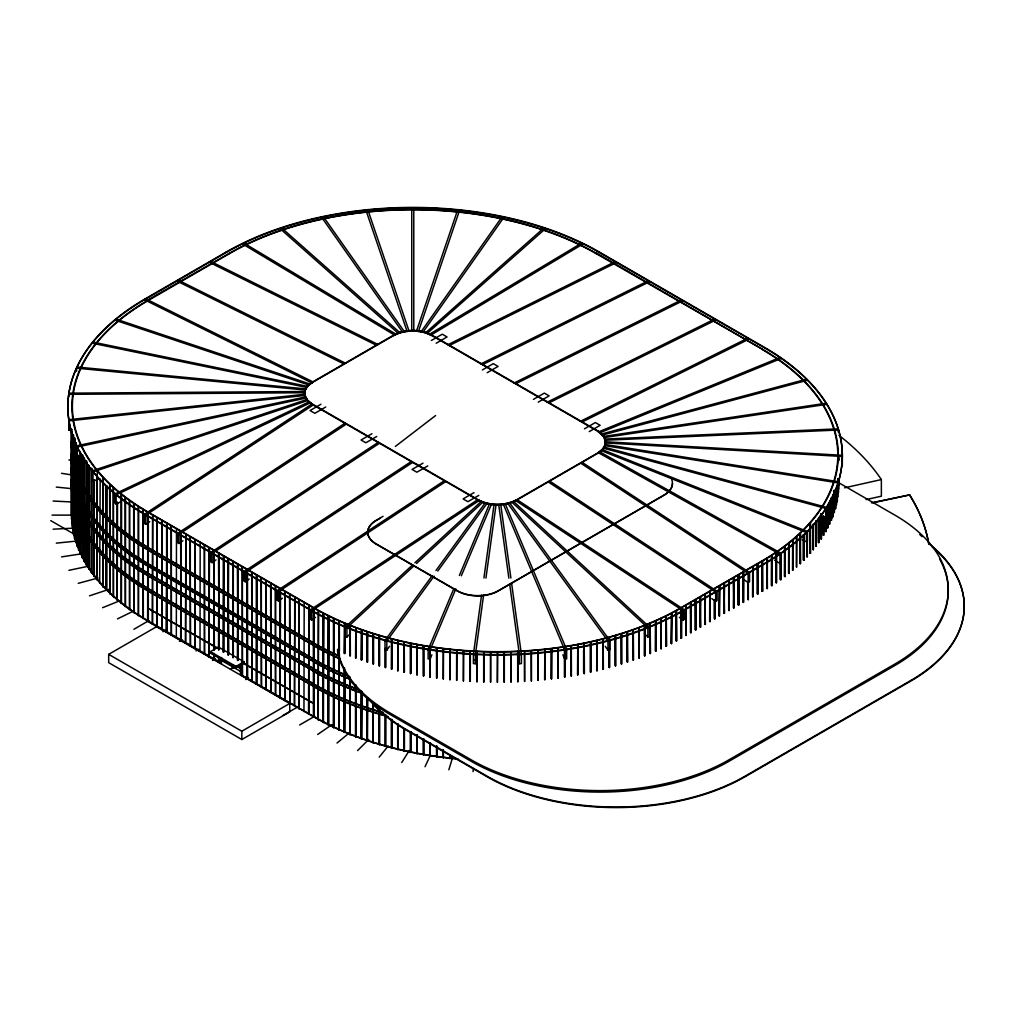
<?xml version="1.0" encoding="UTF-8"?>
<svg xmlns="http://www.w3.org/2000/svg" width="1015" height="1015" viewBox="0 0 1015 1015"><rect width="100%" height="100%" fill="white"/><g stroke="black" fill="none" stroke-linecap="round" stroke-linejoin="round"><path stroke-width="1.5" d="M490.486 651.896L490.473 682.181M304.538 393.503L304.665 391.511L68.944 393.16L68.766 394.328L304.551 392.729L304.728 391.549M605.511 443.898L604.471 437.351L597.695 430.829L431.946 335.14C420.248 328.962 405.302 328.962 393.604 335.14L310.692 383.112L306.606 387.045L304.665 391.968M483.698 651.731L483.66 682.029M481.554 595.145L473.396 654.383L473.396 663.607L475.426 663.709L476.454 655.88M476.91 651.478L476.86 681.763M483.927 578.004L494.026 504.734L496.043 504.848L485.944 578.106M475.426 663.709L475.426 654.485L483.584 595.247M473.028 771.616L473.498 768.52M470.135 651.11L470.072 681.408M463.386 650.653L463.309 680.938M605.511 443.428L603.57 448.351L599.484 452.297L515.848 500.674L683.209 610.814L683.209 620.038L684.656 619.213L684.656 609.99L517.295 499.849M456.661 650.082L456.572 680.367M448.846 769.789L452.538 757.672M838.491 490.968L838.136 492.123L833.467 491.247M449.848 679.707L449.95 649.422L450.178 679.403M450.178 758.256L450.178 755.097M443.289 648.648L443.174 678.933M443.174 757.786L443.174 749.895M431.87 654.802L430.106 659.204L428.14 658.9L428.14 649.676L453.87 588.56M436.526 678.071L436.653 647.786L436.881 677.779M436.881 756.632L436.881 747.167M459.376 575.467L489.395 504.163L491.361 504.468L461.343 575.771M455.837 588.865L430.106 649.968L428.14 649.676M305.058 390.445L307.735 386.119L312.48 382.439A27.113 15.656 0 0 0 312.48 404.579L307.735 400.887L305.198 396.992L76.582 445.864L77.102 456.23L81.708 455.101M605.118 444.951L602.428 449.277L597.695 452.969L516.572 499.799C504.861 505.978 489.928 505.978 478.23 499.799L312.48 404.11L307.735 400.418L304.665 394.581M76.582 368.166L77.102 367.037L305.731 388.885L305.198 390.014L76.582 368.166L76.582 371.236M429.916 677.094L430.068 646.821L430.284 676.815M425.031 766.731L430.335 755.3M429.916 743.323L430.132 755.972L430.284 743.043M423.357 676.028L423.521 645.756L423.737 675.749M423.737 754.602L423.737 738.831M416.861 674.861L417.025 644.588L417.241 674.582M417.241 753.435L417.241 736.091M410.403 673.592L410.593 643.32L410.809 673.326M410.809 752.178L410.809 731.675M401.762 762.493L409.362 750.44M826.058 508.515L826.756 507.411L604.344 447.158L603.659 448.262L826.058 508.515L826.045 531.619M404.008 672.222L404.211 641.962L404.427 671.968M404.427 750.821L404.427 728.745M432.225 575.632L384.99 640.49L384.99 649.714L386.829 650.222L389.532 646.314M397.677 670.763L397.893 640.503L398.108 670.522M398.108 749.362L398.108 724.139M435.93 570.544L485.018 503.136L486.857 503.63L437.77 571.039M386.829 650.222L386.829 640.985L434.065 576.127M391.422 669.215L391.65 638.955L391.853 668.974M391.853 747.814L391.853 719.432M379.229 757.114L388.187 746.012M385.687 746.177L385.687 714.636M379.128 665.827L379.382 635.568L379.585 665.586M379.585 744.439L379.585 709.751M809.995 523.169L810.503 553.289M810.503 523.321L810.389 553.403M373.101 663.988L373.368 633.741L373.292 664.051M373.101 703.42L373.101 742.84L373.368 703.129M367.151 662.072L367.43 631.825L367.633 661.843M367.43 698.054L367.354 740.975L367.633 698.117M357.584 750.605L368.737 739.466M806.468 532.532L807.483 531.517L602.517 449.683L601.489 450.698L806.468 532.532L806.468 541.756L802.104 539.866M806.468 541.756L807.483 540.741L807.483 531.517M412.559 564.949L345.252 627.13L345.252 636.354L346.927 637.027L350.315 633.715M361.302 660.055L361.594 629.808L361.784 659.839M361.492 660.118L361.784 629.884M361.302 691.596L361.302 738.907L361.784 691.38M799.922 563.528L800.036 533.446L800.518 563.579M800.404 563.693L800.518 533.624M414.869 562.805L481.009 501.676L482.683 502.362L416.543 563.477M346.927 637.027L346.927 627.803L414.222 565.621M355.542 657.948L355.846 627.714L356.037 657.745M355.719 658.024L356.037 627.79M356.037 686.14L355.719 736.877L355.846 686.064M796.407 536.77L796.293 566.839M349.87 655.766L350.188 625.532L350.378 655.576M350.061 655.842L350.378 625.608M350.378 679.225L350.061 734.682L350.188 679.149A259.738 149.954 0 0 1 313.737 661.539L148 565.85A259.738 149.954 0 0 1 71.976 462.916M792.639 540.031L792.512 570.1M337.018 743.043L349.135 733.046M344.313 653.495L344.821 623.35L344.821 653.305M344.821 670.649L344.491 732.424L344.643 670.572M788.579 573.31L788.718 543.241L788.718 573.209M789.175 573.399L789.175 543.431L789.036 573.5M395.355 446.435L435.6 415.541M339.378 654.117L339.023 730.064L339.188 620.914L339.378 650.958M339.023 730.064L339.378 621.002M338.845 729.988L339.188 654.028M784.506 576.457L784.646 546.387L785.09 576.545M784.963 576.66L785.09 546.59M333.504 618.744L333.681 727.628L334.036 618.566M333.504 727.552L333.859 618.49M477.507 499.849L310.146 609.99L310.146 619.213L311.58 620.038L311.58 610.814L478.94 500.674L311.757 404.16L144.396 514.301L144.396 523.524L145.843 524.349L149.725 521.634M344.91 423.293L177.549 533.433L177.549 542.657L178.983 543.494L182.878 540.767M378.062 442.439L210.701 552.579L210.701 561.803L212.135 562.627L216.03 559.912M411.202 461.571L243.841 571.711L243.841 580.935L245.287 581.773L249.183 579.045M444.354 480.717L276.993 590.844L276.993 600.081L278.44 600.905L282.322 598.178M311.58 620.038L315.475 617.323M317.67 734.467L332.019 724.596M779.951 554.228L781.258 553.327L599.941 451.98L598.634 452.868L779.951 554.228L779.951 563.452L774.534 560.217M779.951 563.452L781.258 562.551L781.258 553.327M328.264 616.219L328.264 725.027L328.797 616.054M776.094 552.49L776.094 582.458M313.204 404.985L145.843 515.125L145.843 524.349M346.343 424.13L178.983 534.271L178.983 543.494M379.496 443.263L212.135 553.403L212.135 562.627M412.648 462.409L245.287 572.536L245.287 581.773M445.801 481.541L278.44 591.682L278.44 600.905M323.138 613.631L323.316 722.528L323.684 613.466M323.138 722.439L323.519 613.39M771.463 585.503L771.616 555.446L772.034 585.63M771.882 585.718L772.034 555.662M318.139 610.954L318.304 719.851M318.139 719.762L318.697 610.802M766.845 588.383L766.997 558.326L767.416 588.522M767.251 588.611L767.416 558.555M596.439 253.433A259.738 149.954 0 0 0 229.111 253.433L147.518 300.085L148.317 300.453A259.282 149.7 0 0 0 148.317 512.144L147.683 512.613L147.683 621.421L147.911 512.283A259.738 149.954 0 0 1 148 300.262M148.317 300.453L229.441 253.61A259.282 149.7 0 0 1 596.11 253.61L596.757 253.154L762.252 349.16M605.638 442.362L603.57 436.374L597.695 431.286L431.946 335.597L425.564 332.857L543.799 227.994L545.562 228.578L427.214 333.402C416.353 329.748 403.792 330.103 393.604 335.597L311.757 382.845L144.396 299.742L226.244 252.481A263.798 152.301 0 0 1 599.307 252.481L765.056 348.183A263.798 152.301 0 0 1 765.056 563.566L683.209 610.814M320.943 404.236L310.032 410.542L314.828 413.308L325.726 407.015M431.375 340.482L442.286 334.189L447.069 336.955L436.171 343.248M152.25 624.06L152.656 515.024L152.656 623.832M156.982 517.98L157.147 626.889L157.147 518.081M162.121 520.492L161.88 629.617L162.286 520.581M167.018 528.041L166.46 632.269L166.853 523.22L166.853 632.028M171.192 526.189L171.357 635.086L171.357 526.278M176.331 637.496L176.483 528.777M71.469 441.246A260.183 150.22 0 0 0 147.683 547.466L313.737 642.977A259.738 149.954 0 0 0 339.061 655.817M71.469 443.644A260.183 150.22 0 0 0 147.683 549.864L313.737 645.375A259.738 149.954 0 0 0 340.431 658.811M180.67 640.465L181.063 531.429L181.063 640.237M180.822 531.746L180.822 640.554L180.67 531.657M185.796 534.156L185.555 643.294L185.961 534.245M190.135 537.125L190.541 645.705M371.959 433.697L361.048 440.003L365.844 442.768L376.755 436.463M482.391 369.942L493.303 363.636L498.099 366.415L487.187 372.708M71.596 452.753A260.183 150.22 0 0 0 147.683 563.63L313.737 659.141A259.738 149.954 0 0 0 348.805 676.091M71.697 453.603A260.183 150.22 0 0 0 147.683 566.027L148 565.85M194.867 539.853L195.032 648.763L195.032 539.955M200.006 651.173L200.171 542.454M71.469 467.002A260.183 150.22 0 0 0 147.683 573.221L313.737 668.733A259.738 149.954 0 0 0 358.523 689.426M71.469 469.399A260.183 150.22 0 0 0 147.683 575.619L313.737 671.131A259.738 149.954 0 0 0 362.761 693.334M204.345 545.321L204.497 654.231L204.497 545.423M209.077 548.062L209.242 656.959L209.242 548.151M71.532 479.105A260.183 150.22 0 0 0 147.683 588.434L313.737 683.932A259.738 149.954 0 0 0 383.429 712.644M213.81 650.146L214.216 550.561L214.216 649.917M213.81 550.79L214.368 650.006M71.697 478.395A260.183 150.22 0 0 0 147.683 590.832L313.737 686.33A259.738 149.954 0 0 0 386.499 715.892M218.555 649.727L218.948 553.302L218.948 649.486M218.555 553.53L219.113 649.587M223.287 652.15L223.681 556.03L223.846 652.023M228.02 654.891L228.426 558.77L228.426 654.662M228.02 558.999L228.578 654.751M232.917 657.72L233.31 561.587L233.31 657.492M237.497 660.359L237.891 564.239L237.891 660.131M237.497 564.467L238.056 660.219M147.518 621.332L221.283 663.455L221.6 657.53M133.929 629.262L148.977 620.571M242.23 567.195L242.382 676.104L242.382 567.284M422.989 463.157L412.077 469.45L416.873 472.216L427.772 465.923M533.421 399.403L544.332 393.097L549.128 395.863L538.216 402.168M247.368 678.515L247.368 569.707L247.52 678.604M289.579 594.536L289.77 711.858L241.836 739.529L108.681 662.655L108.681 654.345L156.614 626.674L289.77 703.547M251.695 572.663L251.86 681.573L251.86 572.752M256.44 575.404L256.592 684.3L256.592 575.492M162.819 631.723L165.559 630.137M261.172 578.131L261.565 686.711M265.905 580.872L266.07 689.769L266.07 580.961M383.048 516.331L376.21 520.289A28.928 16.697 0 0 0 376.21 543.9L457.321 590.73A28.928 16.697 0 0 0 498.225 590.73L663.975 495.041A28.928 16.697 0 0 0 671.828 479.816M380.308 518.183L376.21 520.555A28.928 16.697 0 0 0 376.21 544.18L457.321 591.009A28.928 16.697 0 0 0 498.225 591.009L663.975 495.32A28.928 16.697 0 0 0 672.45 483.508M270.637 583.6L270.802 692.509L271.195 583.46M179.389 641.29L182.129 639.716M275.382 586.34L275.534 695.237L275.534 586.429M280.115 589.068L280.267 697.977L280.267 589.157M284.847 591.808L285.24 700.388M289.744 594.625L290.138 703.205L241.836 731.231L241.836 739.529M195.971 650.856L198.699 649.283M474.005 492.618L463.094 498.911L467.89 501.676L478.801 495.383M584.45 428.85L595.348 422.557L600.144 425.323L589.233 431.616M294.718 597.036L294.477 706.174L294.883 597.137M299.057 600.005L299.057 708.813M210.41 651.643L218.403 647.037L243.968 661.793L243.968 663.264L235.975 667.883L210.41 653.114L210.41 651.643L235.975 666.411L243.968 661.793M209.077 656.87L209.483 547.834M303.954 711.642L304.183 602.504M212.541 660.435L215.282 658.849M308.522 714.281L308.928 605.245L308.928 714.053M458.095 759.03A259.738 149.954 0 0 1 313.737 716.831L313.66 607.972A259.738 149.954 0 0 0 681.052 608.023L762.252 561.143L762.658 591.339M762.1 349.071L596.11 253.61M313.419 717.11L313.419 608.302L314.054 607.833A259.282 149.7 0 0 0 680.735 607.833L681.534 608.213L681.534 638.169M230.481 669.215L235.962 666.056M232.143 667.426L233.59 668.251L235.023 667.426M240.454 664.482L240.454 674.518L314.054 716.653A259.282 149.7 0 0 0 456.61 758.636M245.693 679.568L248.421 677.995M147.683 547.466L313.737 642.977M147.683 549.864L313.737 645.375M256.44 684.212L256.833 575.175M147.683 563.63L313.737 659.141M147.683 566.027L313.737 661.539M147.683 573.221L313.737 668.733M147.683 575.619L313.737 671.131M280.115 697.876L280.508 588.84M147.683 588.434L313.737 683.932M147.683 590.832L313.737 686.33M283.109 715.385L298.156 706.694M299.679 724.951L314.726 716.26M681.141 607.972L681.052 637.991L681.534 608.213M686.153 605.549L686.153 635.504M690.517 632.523L690.517 602.555L691.075 632.662M695.288 629.769L695.288 599.802L695.846 629.909M700.071 597.048L700.629 627.156M704.841 624.263L704.841 594.295L705.4 624.39M710.005 591.77L710.005 621.738M719.546 586.264L719.546 616.13M723.923 613.149L723.923 583.27L724.482 613.288M728.694 610.383L728.694 580.517L729.252 610.523M733.464 607.731L733.464 577.763L734.023 607.871M738.235 604.978L738.235 575.01L738.793 605.105M743.576 602.352L743.576 572.397L743.411 602.453M752.952 566.979L752.952 596.934M757.33 593.953L757.33 563.985L757.888 594.092M762.493 591.428L762.658 561.371M711.769 598.584L715.664 601.311L717.098 600.474L717.098 591.25L549.737 481.11M142.76 509.695L142.76 618.503M676.104 640.769L676.269 610.713L676.662 640.922M138.142 506.802L138.294 615.712M671.651 643.586L671.651 613.631L671.486 643.675M116.141 504.087L116.141 494.851L310.032 402.968L308.865 402.003L114.974 493.899L114.974 503.123L116.141 504.087L120.366 501.93M447.805 344.757L615.166 261.642M449.239 345.582L616.6 262.466M480.958 363.89L648.319 280.774M482.391 364.728L649.752 281.612M514.097 383.023L681.458 299.92M515.544 383.86L682.905 300.745M547.25 402.168L714.611 319.053M548.684 402.993L716.044 319.89M580.402 421.301L747.763 338.198M581.836 422.139L749.197 339.023M133.65 503.846L133.802 612.755M665.992 646.022L666.17 615.978L666.538 646.187M117.461 618.884L134.437 610.649M129.298 500.826L129.438 609.736M661.298 648.699L660.943 618.49L661.12 648.788M125.073 497.731L125.213 606.64M655.424 650.958L655.601 620.914L655.601 650.881M655.944 651.135L655.944 621.18L655.766 651.211M121.001 494.584L121.14 603.494M650.488 653.495L650.158 623.261L650.31 653.571M102.604 607.706L120.138 600.614M649.537 627.13L513.78 501.676L512.118 502.362L647.875 627.803L649.537 627.13L649.537 636.354L647.875 637.027L644.487 633.715M117.537 502.222L117.207 600.284L117.068 502.4M644.423 655.576L644.601 625.532L644.931 655.766M113.287 488.088L113.414 597.01L113.414 488.202M638.765 657.745L638.955 627.714L639.26 657.948M92.137 470.846L92.999 471.912L307.507 400.646L306.644 399.593L92.137 470.846L92.137 480.082L92.999 481.135L98.963 478.966M109.658 484.764L109.772 593.686L110.14 489.319M633.017 659.839L633.208 629.808L633.5 660.055M89.498 595.83L108.897 589.36M106.169 486.109L106.283 590.311L106.778 486.058M627.168 661.843L627.359 631.825L627.651 662.072M102.845 477.951L102.959 586.873L103.34 482.518M621.231 663.772L621.434 633.741L621.7 663.988M99.673 583.282L100.18 479.055M615.217 665.586L615.42 635.568L615.674 665.827M97.275 475.642L96.666 579.743L97.275 470.909M609.558 637.598L609.558 667.565M78.231 583.333L98.036 578.004M609.812 640.49L509.784 503.136L507.931 503.63L607.96 640.985L609.812 640.49L609.812 649.714L607.96 650.222L605.257 646.314M94.332 479.841L93.913 576.292L93.811 479.981M602.935 668.974L603.138 638.955L603.379 669.215M91.731 572.549L91.731 468.473M596.693 670.522L596.896 640.503L597.112 670.763M844.594 487.809L881.363 479.575L881.363 496.183L866.049 499.608M89.218 568.908L89.218 466.405M590.375 671.968L590.578 641.962L590.781 672.222M76.582 445.864L77.102 447.006L305.731 398.121L304.538 393.046M68.906 570.328L88.939 566.116M871.39 502.831L909.656 494.889A351.926 203.19 0 0 1 928.814 544.129M872.913 502.793L909.656 494.889M86.859 565.228L86.859 462.726M584.183 673.63L584.209 643.32L584.399 673.592M84.067 458.983L84.664 561.511L84.6 458.882M577.548 674.582L577.763 644.588L577.941 674.861M82.646 557.755L82.646 455.253M571.064 675.749L571.28 645.756L571.432 676.028M61.56 556.892L81.834 553.759M564.518 646.847L564.518 676.815M566.662 649.676L564.695 649.968L503.44 504.468L505.394 504.163L566.662 649.676L566.662 658.9L564.695 659.204L562.932 654.802M79.119 550.181L79.069 455.43M557.92 677.779L558.136 647.786L558.275 678.071M68.944 430.106L68.944 420.87L304.728 395.457L304.551 394.289L68.766 419.703L68.944 430.106L72.065 429.675M77.026 546.286L77.026 454.822M551.285 678.642L551.513 648.648L551.627 678.933M76.29 542.505L76.29 443.149M544.624 679.403L544.839 649.422L544.941 679.707M56.282 543.139L78.371 540.894M74.539 538.559L74.539 437.63M537.912 650.107L538.001 680.393M74.158 438.556L73.6 534.791L73.575 435.308M531.188 650.666L531.264 680.951M72.776 530.756L72.776 434.56M524.438 651.135L524.489 681.42M53.097 529.183L73.689 528.143M509.708 584.336L519.375 654.485L521.405 654.383L521.405 663.607L519.375 663.709L518.145 654.32M72.166 526.963L72.154 432.212M517.663 651.49L517.713 681.776M838.136 428.85L605.042 439.064L605.397 440.218L838.491 430.005L838.136 428.85L838.136 431.921M72.268 431.426L71.722 523.042L71.71 431.438M510.875 651.744L510.913 682.029M72.014 519.096L72.014 432.238M504.087 651.896L504.1 682.181M838.162 460.759L838.25 455.088L838.821 459.947M52.031 515.113L70.961 515.113M476.809 660.41L474.145 660.27M53.097 501.042L72.103 501.994M473.396 654.383L475.426 654.485M842.323 456.458L605.638 442.946L605.638 441.779L842.323 455.291L842.323 465.682M56.282 487.073L72.065 488.684M61.56 473.32L70.923 474.779M68.906 459.897L71.989 460.544A259.738 149.954 0 0 0 148 563.452M384.99 640.49L386.829 640.985M820.006 515.912L826.058 517.739L826.756 507.411M373.101 742.84L373.292 703.471M361.784 738.692L361.594 691.317M361.302 738.907L361.492 691.659M345.252 627.13L346.927 627.803M344.821 623.35L344.643 653.229M344.313 623.527L344.491 653.571M328.797 724.862L328.632 615.978M328.264 725.027L328.429 616.308M210.739 261.439L378.1 344.554M209.293 262.263L376.654 345.379M178.285 280.178L345.646 363.281M176.851 281.003L344.212 364.119M145.843 298.905L313.204 382.021M838.047 482.315L894.837 515.1A182.446 105.332 0 0 1 894.837 664.064L729.087 759.753A182.446 105.332 0 0 1 471.061 759.753L389.95 712.923A182.446 105.332 0 0 1 337.488 649.321M229.2 253.382L229.441 253.61M762.493 561.46L761.859 561.003A259.282 149.7 0 0 0 761.859 349.3M757.888 564.124L757.482 593.864M738.793 575.15L738.4 604.877M734.023 577.903L733.629 607.63M729.252 580.656L728.859 610.294M724.482 583.409L724.088 613.047M719.711 586.163L719.153 615.902M705.4 594.435L704.994 624.162M700.629 597.188L700.071 627.016M695.846 599.941L695.453 629.681M686.305 605.447L685.747 635.276M148.317 512.144L314.054 607.833L314.054 716.653M147.911 621.091L147.911 512.283L313.825 608.074M144.396 514.301L311.58 610.814M50.75 520.644L76.785 535.666M219.544 649.169L148 608.226L217.21 648.192M241.456 661.818L314.054 703.738L242.509 662.795M236.99 666.614L240.91 668.885M220.572 659.902L241.113 671.765M73.055 525.948A259.282 149.7 0 0 0 148.317 620.964L221.6 663.264M240.454 674.518L313.825 716.882M108.681 654.345L241.836 731.231M143.331 618.376L143.178 509.467M671.651 613.631L671.105 643.434M138.712 506.688L138.56 615.394M582.191 462.383L749.552 572.523L749.552 581.747L748.106 582.572L744.223 579.857M580.745 463.208L748.106 573.348L748.182 599.687M548.303 481.947L715.664 592.088L715.664 601.311M134.221 503.732L134.082 612.451M679.327 617.323L683.209 620.038M121.597 494.495L121.457 603.202M114.974 493.899L116.141 494.851M106.778 590.146L106.664 485.944M97.174 579.603L97.174 475.528M584.31 651.059L583.612 649.955L583.612 672.031M84.067 561.485L84.131 457.524M74.158 534.74L74.133 438.417M68.766 419.703L68.944 420.87M510.875 578.004L500.776 504.734L498.746 504.848L508.845 578.106M511.522 582.673L521.405 654.383M838.821 478.877L838.821 485.183M838.733 457.587L838.733 460.747M838.733 479.524L838.72 489.116M838.453 478.852L838.453 493.049M838.25 478.877L838.162 489.103M838.009 457.486L838.022 460.772M838.022 479.499L838.009 496.969M837.895 478.839L837.895 493.024M837.4 491.298L837.375 500.89M836.842 491.26L836.817 502.438M836.601 490.473L836.576 504.798M836.043 490.435L836.043 504.62M836.017 490.562L836.017 504.76M835.624 491.209L835.624 508.566M835.599 491.349L835.599 508.693M835.066 491.159L835.04 508.642M834.482 490.359L834.431 512.562M833.924 512.385L833.924 490.308L833.886 512.512M833.15 494.216L833.099 516.432M832.605 495.726L832.605 517.802M831.653 498.061L831.602 520.264M831.107 497.984L831.044 520.188M829.978 500.293L829.915 524.07M829.433 501.791L829.369 523.994M828.126 504.087L828.062 527.863M827.593 505.572L827.593 527.648M827.529 505.686L827.529 527.775M826.109 515.721L826.109 531.492M825.576 517.206L825.5 531.517M823.926 516.292L823.85 535.349M823.393 516.191L823.393 535.108M823.317 516.305L823.317 535.235M821.566 513.679L821.49 539.028M821.046 513.565L821.046 538.8M820.957 513.692L820.957 538.914M819.042 517.333L818.965 542.682M818.521 518.792L818.521 542.441M818.433 518.906L818.433 542.568M816.365 520.949L816.263 546.298M815.844 520.822L815.756 546.172M813.51 524.527L813.408 549.876M813.002 524.387L813.002 549.61L812.901 524.501M809.995 527.901L809.894 553.251M807.331 540.995L807.331 556.766M807.217 541.109L807.217 556.88M806.836 540.843L806.722 556.728M803.994 534.968L803.994 560.204M803.893 535.083L803.893 560.318M803.512 534.803L803.512 560.039M803.398 534.918L803.398 560.153M796.889 536.948L796.762 567.017M793.096 540.221L792.969 570.29M784.646 546.387L784.646 576.355M780.878 562.297L780.878 579.641M780.738 562.399L780.738 579.743M780.446 562.094L780.446 579.438M780.294 562.196L780.294 579.54M776.526 552.706L776.526 582.673M776.373 552.807L776.373 582.762M775.942 557.324L775.942 582.559M771.616 555.446L771.616 585.414M766.997 558.326L766.997 588.294M762.252 561.143L762.252 591.111M762.1 591.199L762.176 561.193A259.738 149.954 0 0 0 762.176 349.122M761.859 590.971L761.859 561.003L680.735 607.833L680.735 637.801M757.723 564.226L757.723 594.181M752.711 566.649L752.559 596.706M748.347 582.255L748.347 599.599M747.941 582.026L747.941 599.37M747.789 582.115L747.789 599.459M743.17 572.168L743.005 602.212M738.641 575.239L738.641 605.206M733.87 577.992L733.87 607.96M729.1 580.745L729.1 610.624M724.329 583.511L724.329 613.377M719.318 585.934L719.318 615.801M714.941 599.928L714.941 618.795M714.776 600.017L714.776 618.884M714.535 599.7L714.535 618.566M714.382 599.789L714.382 618.655M709.764 591.453L709.612 621.497M705.235 594.524L705.235 624.491M700.464 597.277L700.464 627.245M695.694 600.03L695.694 629.998M690.923 602.796L690.923 632.751M690.682 607.198L690.682 632.434M685.912 605.219L685.912 635.187M681.382 608.302L681.382 638.257M676.498 611.043L676.498 641.011M676.269 610.713L676.269 640.681M666.36 616.308L666.36 646.263M666.17 615.978L666.17 645.933M660.943 618.49L660.765 648.534M650.158 623.261L649.981 653.305M647.875 627.803L647.875 637.027M644.741 625.874L644.741 655.842M644.601 625.532L644.601 655.5M638.955 627.714L639.069 658.024M633.309 630.163L633.309 660.118M633.208 629.808L633.208 659.775M627.359 631.825L627.448 662.135M621.434 633.741L621.497 664.051M615.42 635.568L615.471 665.878M609.355 648.699L609.355 667.616M609.317 648.344L609.317 667.274M609.114 648.407L609.114 667.324M607.96 640.985L607.96 650.222M603.138 638.955L603.164 669.266M596.896 640.503L596.909 670.814M590.578 641.962L590.578 672.273M584.209 643.32L584.209 673.288M577.763 644.588L577.725 674.899M571.28 645.756L571.217 676.066M564.733 646.821L564.873 677.094M564.657 647.164L564.657 677.132M558.136 647.786L558.06 678.096M551.513 648.648L551.411 678.959M544.839 649.422L544.725 679.733M538.14 650.082L538.229 680.367M531.416 650.653L531.492 680.938M524.666 651.11L524.717 681.408M519.375 654.485L519.375 663.709M518.411 662.706L518.158 657.91L518.158 662.643M517.891 651.478L517.929 681.763M511.103 651.731L511.129 682.029M504.315 651.896L504.328 682.181M497.515 682.232L497.515 651.947L497.287 682.232M490.714 651.896L490.702 682.181M483.914 651.744L483.889 682.029M477.139 651.49L477.088 681.776M476.39 659.547L476.39 662.706M470.364 651.135L470.3 681.42M463.614 650.666L463.538 680.951M456.877 650.107L456.788 680.393M449.95 649.422L450.076 679.733M449.95 755.084L450.076 758.573M449.848 755.401L449.848 758.548M443.504 648.687L443.39 678.959M443.39 749.92L443.39 757.812M436.653 647.786L436.742 678.096M436.742 745.911L436.742 756.949M436.526 745.873L436.526 756.911M430.068 646.821L430.132 677.132M430.068 743.018L430.132 755.972M423.521 645.756L423.572 676.066M423.521 738.793L423.572 754.906M423.357 739.11L423.357 754.868M417.025 644.588L417.064 674.899M417.064 734.822L417.064 753.752M416.861 734.784L416.861 753.701M410.593 643.32L410.618 673.63M410.593 731.637L410.618 752.483M410.403 731.942L410.403 752.445M404.211 641.962L404.224 672.273M404.211 728.694L404.224 751.125M404.008 728.998L404.008 751.075M397.893 640.503L397.893 670.814M397.893 724.088L397.893 749.666M397.677 724.38L397.677 749.616M391.65 638.955L391.625 669.266M391.65 719.381L391.625 748.118M391.422 719.673L391.422 748.068M385.687 648.407L385.687 667.324M385.484 648.344L385.434 667.616M385.484 714.585L385.434 746.469M385.231 648.636L385.231 667.565M385.231 714.877L385.231 746.418M379.382 635.568L379.331 665.878M379.331 708.457L379.331 744.731M379.128 708.407L379.128 744.667M373.368 633.741L373.558 663.772M367.43 631.825L367.354 662.135M367.151 698.333L367.151 740.912M361.594 629.808L361.594 659.775M355.846 627.714L355.846 657.682M355.719 684.833L355.719 736.877M355.542 684.757L355.542 736.801M350.188 625.532L350.188 655.5M350.061 677.919L350.061 734.682M349.87 677.842L349.87 734.619M344.491 667.769L344.491 732.424M344.313 667.68L344.313 732.335M339.188 620.914L339.188 650.881M333.681 618.82L333.681 727.628M323.316 613.72L323.316 722.528M299.209 600.093L299.209 708.914M285.012 591.897L285.012 700.705M261.324 578.22L261.324 687.041M247.127 570.024L247.127 678.832M240.771 664.292L240.771 674.341M237.65 564.556L237.65 660.448M235.975 666.411L235.975 667.883M233.59 665.091L233.59 668.251M233.158 561.498L233.158 657.39M228.185 559.087L228.185 654.98M223.44 556.36L223.44 652.252M221.283 657.707L221.283 663.455M219.113 657.466L218.707 662.427L218.707 657.695M218.948 657.377L218.555 662.338L218.555 657.606M218.707 553.619L218.707 649.816M214.368 654.738L214.368 659.471M214.216 654.637L214.216 659.369M213.975 550.891L213.975 650.234M213.975 653.394L213.975 659.699M213.81 654.878L213.81 659.598M190.3 537.214L190.3 646.022M166.625 523.55L166.625 632.358M148.317 516.863L148.317 620.964M148 512.334L148.076 621.193M129.73 500.611L129.73 609.431M125.53 497.528L125.53 606.348M109.772 484.878L109.772 593.686M106.283 486.223L106.283 590.311M102.959 478.065L102.959 586.873M92.999 471.912L92.999 481.135M91.654 468.359L91.654 572.435M91.134 468.473L91.21 572.676M89.13 466.278L89.13 568.781M88.61 464.819L88.686 569.022M86.783 461.026L86.783 565.101M86.25 461.127L86.326 565.33M82.583 455.139L82.583 557.641M82.05 455.228L82.114 557.857M80.743 452.931L80.261 554.063L80.198 451.434M78.523 455.507L78.574 550.257M77.571 454.758L77.622 546.349M77.102 447.006L77.102 456.23M76.252 443.022L76.252 542.365M75.694 443.086L75.732 542.556M75.135 439.279L75.135 538.635M74.577 437.757L74.577 538.686M73.334 434.522L73.359 530.845M71.443 429.091L71.443 519.109M71.355 429.891L71.355 515.176M68.944 393.16L68.944 396.231M939.674 559.1A182.446 105.332 0 0 1 894.837 665.535L729.087 761.237A182.446 105.332 0 0 1 471.061 761.237L389.95 714.395A182.446 105.332 0 0 1 337.488 650.793M919.768 534.524A182.446 105.332 0 0 1 922.077 536.669M839.024 435.346A324.813 187.534 0 0 1 881.363 479.575M909.656 495.155A351.926 203.19 0 0 1 928.611 543.203M349.972 679.276A260.183 150.22 0 0 1 313.419 661.717M349.972 676.878A260.183 150.22 0 0 1 313.419 659.319M388.238 716.653A260.183 150.22 0 0 1 313.419 686.521M382.465 712.67A260.183 150.22 0 0 1 313.419 684.123M340.165 659.027A260.183 150.22 0 0 1 313.419 645.553M338.782 656.02A260.183 150.22 0 0 1 313.419 643.155M362.52 693.549A260.183 150.22 0 0 1 313.419 671.321M359.691 690.149A260.183 150.22 0 0 1 313.419 668.923M71.976 456.712A259.738 149.954 0 0 1 72.141 453.603M71.938 455.862A259.738 149.954 0 0 1 72.052 452.766M148 590.641A259.738 149.954 0 0 1 71.976 487.707M71.938 483.064A259.738 149.954 0 0 1 72.141 478.408M148 588.243A259.738 149.954 0 0 1 71.976 485.31M71.925 482.214A259.738 149.954 0 0 1 71.976 479.105M148 549.686A259.738 149.954 0 0 1 71.976 446.752M148 547.288A259.738 149.954 0 0 1 71.976 444.354M148 575.442A259.738 149.954 0 0 1 71.925 469.399M148 573.044A259.738 149.954 0 0 1 71.976 470.11M838.2 480.78A260.183 150.22 0 0 1 838.479 483.889M148 621.142A259.738 149.954 0 0 1 71.976 518.208M516.572 499.799A27.113 15.656 0 0 1 478.23 499.799M597.695 430.829A27.113 15.656 0 0 1 597.695 452.969M393.604 335.14A27.113 15.656 0 0 1 431.946 335.14M312.48 404.11A27.113 15.656 0 0 1 312.48 381.97M597.695 431.286A27.113 15.656 0 0 1 597.695 453.426M393.604 335.597A27.113 15.656 0 0 1 431.946 335.597M683.932 610.408A263.798 152.301 0 0 1 310.869 610.408M145.12 514.707A263.798 152.301 0 0 1 145.12 299.323M932.138 546.869A182.446 105.332 0 0 1 910.81 681.04L745.073 776.729A182.446 105.332 0 0 1 487.048 776.729L405.924 729.899A182.446 105.332 0 0 1 369.32 699.601M928.852 543.647A182.446 105.332 0 0 1 910.81 680.481L745.073 776.171A182.446 105.332 0 0 1 487.048 776.171L405.924 729.341A182.446 105.332 0 0 1 370.272 700.223M605.397 444.507L605.042 445.661L838.136 482.899L838.491 481.744L605.397 444.507M457.587 210.092L416.48 331.144L418.484 331.359L459.579 210.295L457.587 210.092M502.044 216.867L421.098 331.753L423.001 332.159L503.96 217.261L502.044 216.867M92.999 342.118L92.137 343.184L306.644 387.426L307.507 386.36L92.999 342.118M116.141 319.179L114.974 320.144L308.865 385.002L310.032 384.038L116.141 319.179M581.57 243.131L429.421 334.303L430.982 335.051L583.118 243.892L581.57 243.131M226.244 252.024L145.12 298.867A263.798 152.301 0 0 0 145.12 514.25L310.869 609.939A263.798 152.301 0 0 0 683.932 609.939L765.056 563.109A263.798 152.301 0 0 0 765.056 347.714L599.307 252.024A263.798 152.301 0 0 0 226.244 252.024M516.572 500.268C504.861 506.434 489.928 506.434 478.23 500.268A27.113 15.656 0 0 0 516.572 500.268M243.981 243.131L242.433 243.892L394.569 335.051L396.129 334.303L243.981 243.131M779.951 357.521L598.634 431.844L599.941 432.745L781.258 358.422L779.951 357.521M281.751 227.994L280 228.578L398.337 333.402L400.1 332.819L281.751 227.994M806.468 379.217L601.489 434.027L602.517 435.042L807.483 380.232L806.468 379.217M323.506 216.867L321.59 217.261L402.549 332.159L404.452 331.753L323.506 216.867M826.058 403.234L603.659 436.45L604.344 437.554L826.756 404.338L826.058 403.234M367.963 210.092L365.971 210.295L407.066 331.359L409.07 331.144L367.963 210.092M413.79 207.885L411.76 207.885L411.76 331.017L413.79 331.017L413.79 207.885"/></g></svg>
